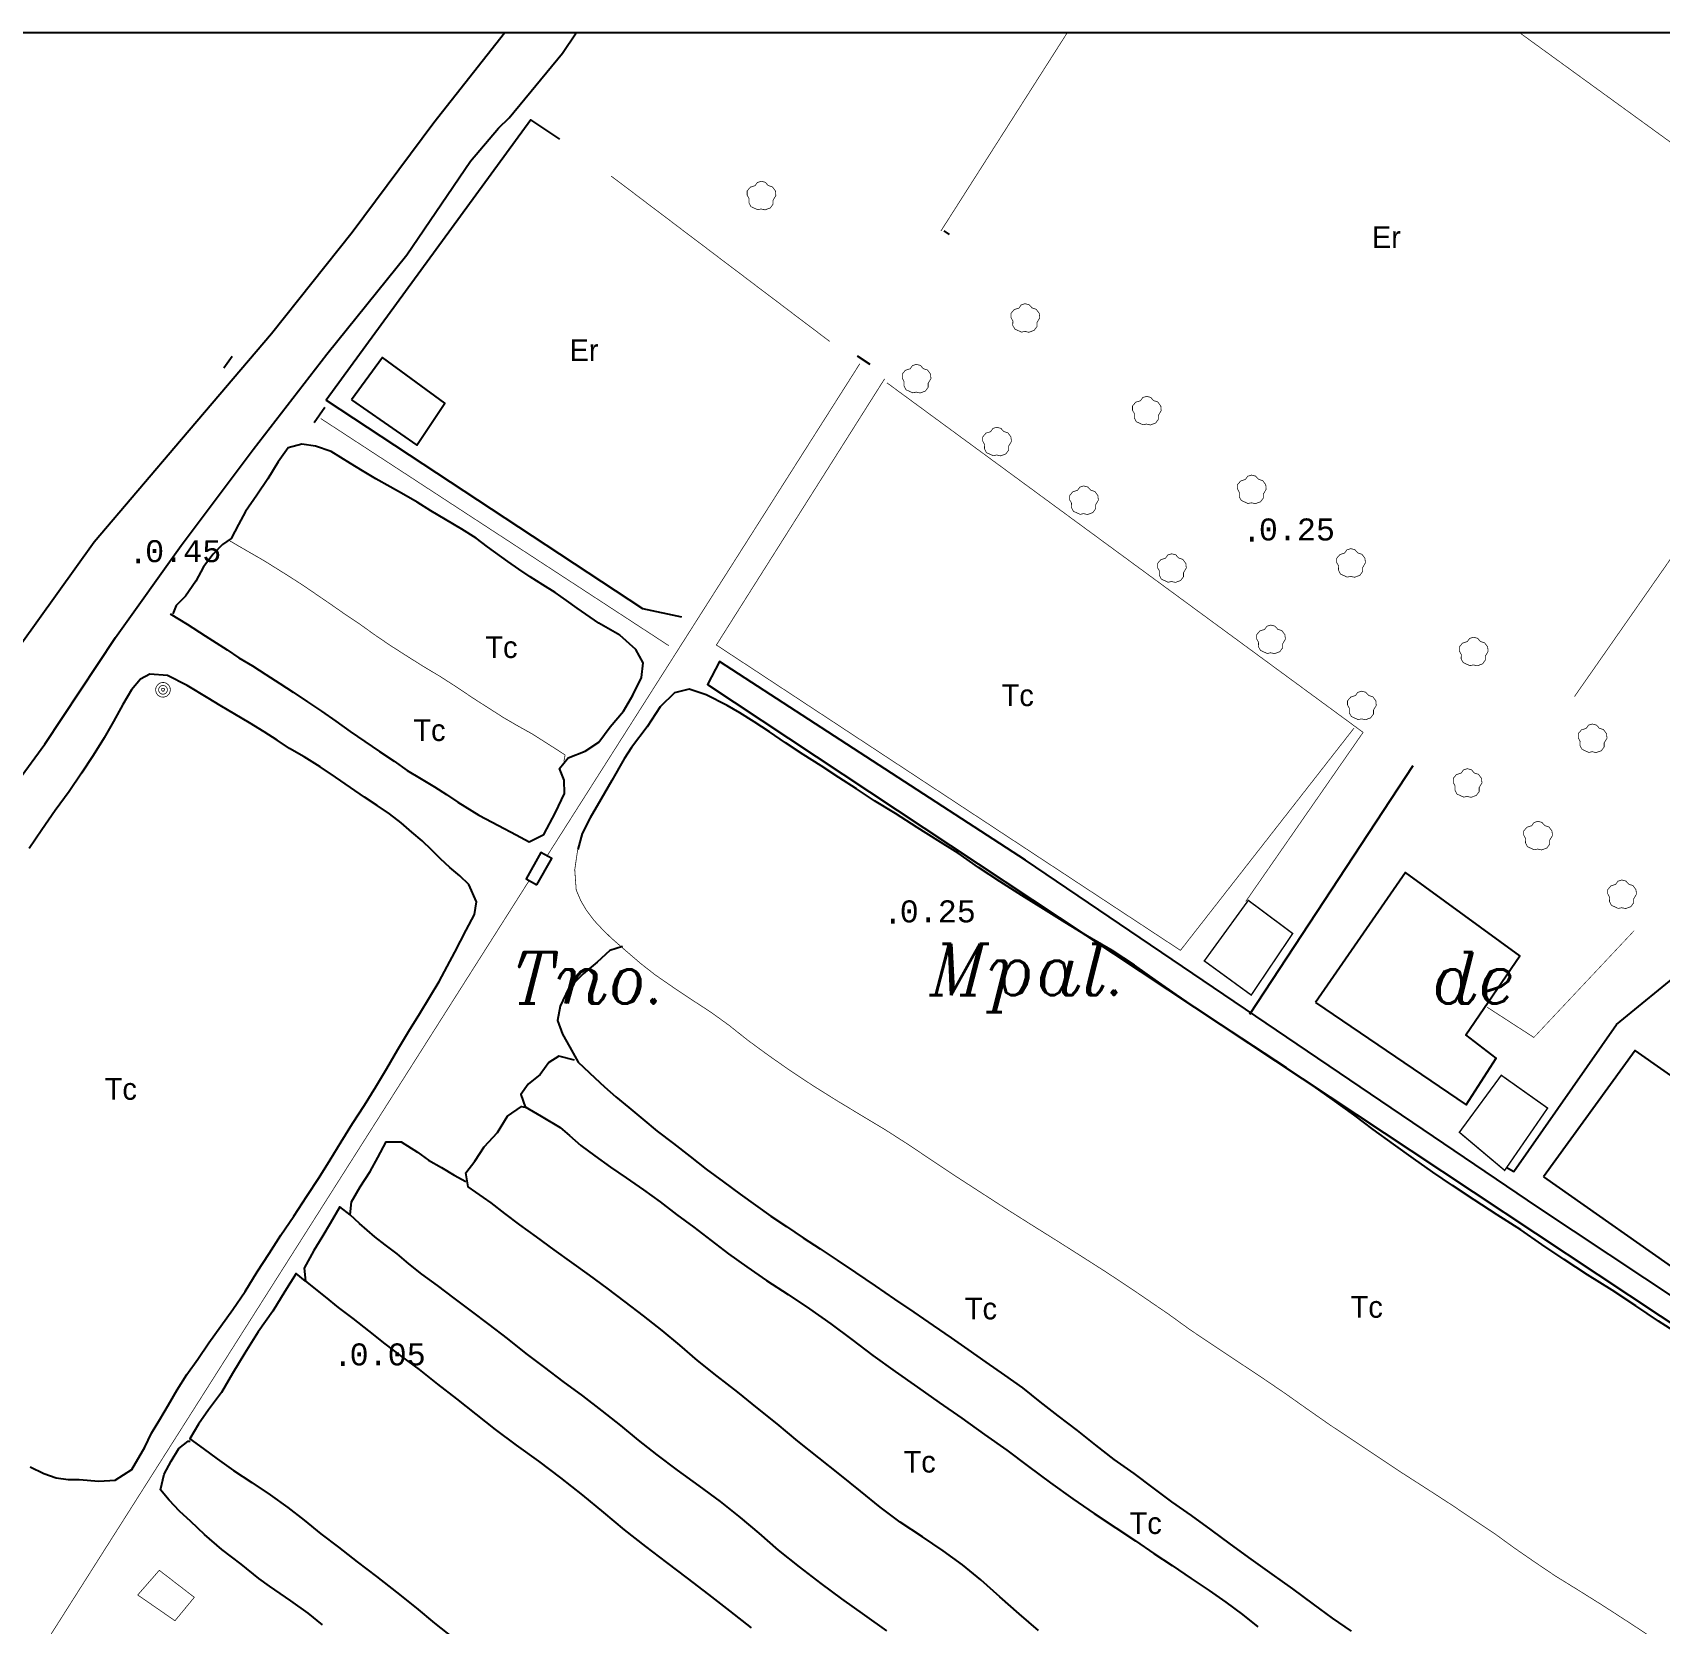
# Model space of a CAD drawing. Extents: x 743500 to 744300, y 4406200 to 4406700.
# Drawn here: x 743822.4 to 743933.4, y 4406591.4 to 4406700 of the extents above; entities that cross this region are included whole.
import ezdxf
from ezdxf.enums import TextEntityAlignment as Align

# ---------------------------------------------------------------- set-up
doc = ezdxf.new("R2010")
doc.units = 0
doc.header["$MEASUREMENT"] = 0
for name, color, linetype in [('2', 7, 'CONTINUOUS'), ('24', 7, 'CONTINUOUS'), ('33', 7, 'CONTINUOUS'), ('36', 7, 'CONTINUOUS'), ('41', 7, 'CONTINUOUS'), ('42', 7, 'CONTINUOUS'), ('50', 7, 'CONTINUOUS'), ('51', 7, 'CONTINUOUS'), ('54', 7, 'CONTINUOUS'), ('6', 7, 'CONTINUOUS'), ('7', 7, 'CONTINUOUS')]:
    doc.layers.add(name, color=color, linetype=linetype)
doc.styles.add('ITALICC', font='italicc', dxfattribs={"height": 0.2})
doc.styles.add('MONOTXT', font='monotxt', dxfattribs={"height": 0.2})
doc.styles.get("Standard").update_dxf_attribs({"font": 'txt', "height": 0.2})

msp = doc.modelspace()

# ---------------------------------------------------------------- linework, layer by layer
at = {"layer": '2', "color": 7, "linetype": 'Continuous'}
msp.add_3dface([(744299.9999999999, 4406200), (744299.9999999999, 4406700), (743500, 4406700), (743500, 4406200)], dxfattribs=at)
at = {"layer": '33', "color": 5, "linetype": 'Continuous', "const_width": 0.05, "elevation": 0.08}
msp.add_lwpolyline([(743842.05, 4406673.7), (743865.8, 4406658.2)], dxfattribs=at)
at = {"layer": '33', "color": 5, "linetype": 'Continuous', "extrusion": (0.5487368823076336, 0.8359951160116298, 0), "const_width": 0.05, "elevation": 4092131.20071}
msp.add_lwpolyline([(1796226.650533532, 0.08), (1796115.322131944, 0.03)], dxfattribs=at)
at = {"layer": '36', "color": 5, "linetype": 'Continuous', "const_width": 0.05, "elevation": 0.35}
for points in [[(743884.36, 4406686.49), (743892.9699999999, 4406700)], [(743857.49, 4406643.86), (743878.8299999998, 4406677.44)]]:
    msp.add_lwpolyline(points, dxfattribs=at)
at = {"layer": '36', "color": 5, "linetype": 'Continuous', "extrusion": (-0.0003208568000141395, 0.0002038695000089841, 0.9999999277440679), "const_width": 0.05, "elevation": 660.058657}
msp.add_lwpolyline([(743817.1218278664, 4406531.407008011), (743817.4418278498, 4406532.037008017), (743796.521825718, 4406548.037008357), (743856.2318226447, 4406642.137010305)], dxfattribs=at)
at = {"layer": '41', "color": 1, "linetype": 'Continuous', "extrusion": (0.6051953410840717, 0.7960770057790478, 0), "const_width": 0.05, "elevation": 3958256.639774}
msp.add_lwpolyline([(2074739.874650963, 0.68), (2074714.990123643, 0.89)], dxfattribs=at)
at = {"layer": '41', "color": 1, "linetype": 'Continuous', "extrusion": (-0.06708187510036037, -0.0905787933004866, 0.9936274474053379), "const_width": 0.05, "elevation": -449056.5199}
msp.add_lwpolyline([(-2024757.208270664, 3958646.884061744), (-2024777.172498224, 3958646.90892928), (-2024804.059260625, 3958646.529181948), (-2024819.674475069, 3958646.376609585)], dxfattribs=at)
at = {"layer": '41', "color": 1, "linetype": 'Continuous', "const_width": 0.05}
for points, elevation in [([(743876.78, 4406678.95), (743861.8599999999, 4406690.24)], 0.87), ([(743947.4299999998, 4406683.15), (743927.5799999998, 4406654.73)], 0.72)]:
    msp.add_lwpolyline(points, dxfattribs=dict(at, elevation=elevation))
at = {"layer": '41', "color": 1, "linetype": 'Continuous', "extrusion": (0.5935172931855053, 0.8048212364803449, 0), "const_width": 0.05, "elevation": 3988102.866491}
msp.add_lwpolyline([(2016744.656895545, 0.89), (2016663.210237541, 0.86)], dxfattribs=at)
at = {"layer": '41', "color": 3, "linetype": 'Continuous', "extrusion": (-0.01805875949940479, -0.02395919879921031, 0.999549817667055), "const_width": 0.05, "elevation": -119013.349728}
msp.add_lwpolyline([(-2058359.02579634, 3964990.435658535), (-2058357.262772675, 3964969.013936047), (-2058319.442436576, 3964971.437368354), (-2058319.112262288, 3964990.67865292)], dxfattribs=at)
at = {"layer": '41', "color": 1, "linetype": 'Continuous', "extrusion": (0.03160630999933681, 0.04641135609902616, 0.9984222689790504), "const_width": 0.05, "elevation": 228032.21678}
msp.add_lwpolyline([(1865530.005695607, -4054587.115566834), (1865529.880709356, -4054601.184688286), (1865570.145738471, -4054602.609409446)], dxfattribs=at)
at = {"layer": '41', "color": 3, "linetype": 'Continuous', "const_width": 0.05, "elevation": 0.14}
msp.add_lwpolyline([(743835.7299999999, 4406665.42), (743836.7599999999, 4406664.82), (743838.2, 4406663.99), (743839.8499999999, 4406662.96), (743840.81, 4406662.34), (743841.7499999999, 4406661.7), (743842.7, 4406661.05), (743843.6299999999, 4406660.4), (743844.68, 4406659.7), (743845.7199999999, 4406658.95), (743846.81, 4406658.21), (743847.9200000002, 4406657.5), (743849.05, 4406656.79), (743850.2199999999, 4406656.09), (743851.3499999999, 4406655.36), (743852.4499999998, 4406654.62), (743853.5, 4406653.95), (743854.53, 4406653.29), (743855.55, 4406652.7), (743856.4999999999, 4406652.17), (743857.9300000002, 4406651.26), (743858.7199999999, 4406650.75), (743858.64, 4406650.32)], dxfattribs=at)
at = {"layer": '41', "color": 1, "linetype": 'Continuous', "extrusion": (-0.5929461817018361, -0.8052420913024935, 0), "const_width": 0.05, "elevation": -3989522.55736}
msp.add_lwpolyline([(-2013854.460023219, 0.66), (-2013873.348752663, 0.93)], dxfattribs=at)
at = {"layer": '41', "color": 3, "linetype": 'Continuous', "extrusion": (-0.002406462300001249, -0.003133572600001627, 0.9999921948005192), "const_width": 0.05, "elevation": -15598.591479}
msp.add_lwpolyline([(743857.4261318471, 4406617.045605534), (743857.2261324261, 4406615.675613768), (743857.3261321365, 4406614.285619839), (743857.626131268, 4406613.585621012), (743858.0161301385, 4406612.915621362), (743858.5261286618, 4406612.235620854), (743859.0961270112, 4406611.625619552), (743859.6961252741, 4406611.035617923), (743860.6561224944, 4406610.195614808), (743861.7761192513, 4406609.235611075), (743862.7261165003, 4406608.495607545), (743863.9261130256, 4406607.665602572), (743865.2261092615, 4406606.795597039), (743866.5161055262, 4406605.955591436), (743867.7761018779, 4406605.045586402), (743869.0160982873, 4406604.055581911), (743870.3960942916, 4406603.045576463), (743871.876090006, 4406602.00557041), (743873.44608546, 4406600.965563676), (743875.0760807402, 4406599.945556393), (743876.7960757598, 4406598.905548529), (743878.4460709824, 4406597.915540947), (743880.0060664652, 4406596.915534092), (743881.5660619481, 4406595.865527485), (743883.2360571123, 4406594.75552034), (743884.9060522768, 4406593.67551305), (743886.6560712744, 4406592.545536737), (743888.4460660913, 4406591.415528786), (743890.2360609083, 4406590.295520786), (743891.9360559857, 4406589.21551327), (743893.2360522216, 4406588.385507542), (743893.9560501368, 4406587.91550442), (743895.1660466332, 4406587.115499224), (743896.3660431585, 4406586.295494201), (743897.7560391336, 4406585.345488383), (743899.2060349348, 4406584.295482604), (743900.7560304468, 4406583.25547602), (743902.3960256982, 4406582.165469006), (743904.0260209785, 4406581.085462016), (743905.6160163746, 4406580.005455329), (743907.1560119153, 4406578.915449068), (743908.6860074851, 4406577.845442783), (743910.3260027365, 4406576.755435769), (743912.0359977852, 4406575.615428471), (743913.7059929494, 4406574.505421326), (743915.4059880269, 4406573.415413858), (743917.0259833359, 4406572.365406798), (743918.5559789058, 4406571.335400317), (743919.9859747651, 4406570.385394198), (743921.305970943, 4406569.425388956), (743922.6659670052, 4406568.485383317), (743924.1159628067, 4406567.505377194), (743925.6559583474, 4406566.555370244), (743927.2859536277, 4406565.535362962), (743928.8959489659, 4406564.495355926), (743930.4958962034, 4406563.445286346), (743932.0559157509, 4406562.38531112), (743933.5059115527, 4406561.4253049), (743934.7859078463, 4406560.535299618), (743936.1959037633, 4406559.575293697), (743937.7358993043, 4406558.575286995), (743939.2258949898, 4406557.595280569), (743940.6458908782, 4406556.665274428), (743942.0058869403, 4406555.805268395), (743943.2259556019, 4406555.045356932), (743944.2559526194, 4406554.365352505), (743945.1059501581, 4406553.715349286), (743945.8959478707, 4406553.125346226), (743946.6159457859, 4406552.585343448), (743947.6859426877, 4406551.915338668), (743948.5559401683, 4406551.585333728), (743948.6859397921, 4406551.615332601)], dxfattribs=at)
at = {"layer": '41', "color": 1, "linetype": 'Continuous'}
msp.add_polyline3d([(743858.3599999999, 4406692.75, 0.99), (743856.39, 4406694.08, 0.98), (743842.41, 4406674.96, 0.7), (743864, 4406660.75, 0.35), (743866.66, 4406660.16, 0.34)], dxfattribs=at)
at = {"layer": '41', "color": 3, "linetype": 'Continuous'}
for points in [[(743831.7700000001, 4406660.37, 0.14), (743832.9399999998, 4406659.66, 0.14), (743834.16, 4406658.87, 0.12), (743835.66, 4406657.92, 0.12), (743836.4699999999, 4406657.38, 0.12), (743837.39, 4406656.83, 0.12), (743838.3100000002, 4406656.24, 0.12), (743839.25, 4406655.63, 0.12), (743840.18, 4406655.03, 0.12), (743841.1499999998, 4406654.38, 0.12), (743842.1099999999, 4406653.74, 0.12), (743843.07, 4406653.05, 0.12), (743844.06, 4406652.36, 0.12), (743845.06, 4406651.66, 0.12), (743846.06, 4406650.98, 0.12), (743847.05, 4406650.33, 0.12), (743847.95, 4406649.7, 0.13), (743848.9000000001, 4406649.12, 0.13), (743849.81, 4406648.58, 0.13), (743850.64, 4406648.05, 0.13), (743851.4099999998, 4406647.54, 0.13), (743852.83, 4406646.65, 0.13), (743854.18, 4406645.94, 0.13), (743855.38, 4406645.29, 0.13), (743856.2800000001, 4406644.82, 0.13), (743857.27, 4406645.33, 0.13), (743858.0599999998, 4406646.83, 0.13), (743858.6800000002, 4406648.11, 0.13), (743858.6499999998, 4406649.04, 0.13), (743858.3399999999, 4406649.83, 0.13), (743858.92, 4406650.55, 0.13), (743860.1, 4406651, 0.13), (743861.0300000001, 4406651.63, 0.13), (743861.8000000002, 4406652.66, 0.13), (743862.6999999998, 4406653.73, 0.13), (743863.35, 4406654.83, 0.14), (743863.9400000002, 4406656.04, 0.17), (743864.0499999998, 4406657.03, 0.19), (743863.5399999998, 4406657.95, 0.19), (743862.46, 4406658.92, 0.19), (743861.0199999998, 4406659.75, 0.19), (743859.54, 4406660.76, 0.2), (743858.8099999998, 4406661.28, 0.2), (743858.0399999998, 4406661.82, 0.2), (743857.1999999998, 4406662.36, 0.2), (743856.3299999998, 4406662.91, 0.2), (743855.57, 4406663.42, 0.2), (743854.82, 4406663.95, 0.2), (743853.43, 4406664.95, 0.2), (743852.65, 4406665.54, 0.2), (743851.6699999998, 4406666.16, 0.2), (743850.5699999998, 4406666.8, 0.2), (743849.5499999998, 4406667.41, 0.2), (743848.63, 4406667.99, 0.2), (743847.71, 4406668.51, 0.2), (743846.7800000001, 4406669.04, 0.2), (743845.8199999998, 4406669.58, 0.2), (743844.8899999999, 4406670.12, 0.2), (743844.0699999998, 4406670.63, 0.2), (743842.7699999998, 4406671.45, 0.2), (743841.6899999998, 4406671.82, 0.2), (743840.7600000001, 4406671.96, 0.2), (743839.82, 4406671.69, 0.2), (743839.1399999999, 4406670.75, 0.2), (743838.45, 4406669.59, 0.2), (743837.6899999998, 4406668.48, 0.2), (743836.92, 4406667.36, 0.17), (743836.4299999998, 4406666.46, 0.15), (743835.94, 4406665.51, 0.15), (743835.3399999999, 4406665.11, 0.14), (743834.7099999998, 4406664.45, 0.14), (743834.0599999998, 4406663.59, 0.14), (743833.5299999998, 4406662.61, 0.14), (743832.82, 4406661.57, 0.14), (743832.19, 4406660.95, 0.14), (743831.9500000002, 4406660.38, 0.14)], [(743822.2299999999, 4406602.2, 0.13), (743823.15, 4406601.74, 0.13), (743824.0099999999, 4406601.44, 0.13), (743824.81, 4406601.33, 0.13), (743825.5599999998, 4406601.32, 0.13), (743826.91, 4406601.21, 0.13), (743828.02, 4406601.29, 0.13), (743829.17, 4406602, 0.13), (743830.06, 4406603.53, 0.13), (743830.51, 4406604.48, 0.13), (743831.0799999998, 4406605.41, 0.13), (743831.66, 4406606.42, 0.13), (743832.26, 4406607.45, 0.13), (743832.92, 4406608.48, 0.13), (743833.66, 4406609.54, 0.13), (743834.4200000002, 4406610.65, 0.13), (743835.2299999999, 4406611.78, 0.13), (743836.05, 4406612.92, 0.13), (743836.9, 4406614.16, 0.13), (743837.7099999998, 4406615.49, 0.13), (743838.5299999998, 4406616.75, 0.13), (743839.3199999998, 4406618, 0.13), (743840.2199999999, 4406619.3, 0.13), (743841.1099999999, 4406620.65, 0.13), (743841.94, 4406621.92, 0.13), (743842.69, 4406623.13, 0.13), (743843.44, 4406624.36, 0.13), (743844.2199999999, 4406625.62, 0.13), (743845.03, 4406626.87, 0.13), (743845.81, 4406628.11, 0.13), (743846.56, 4406629.36, 0.13), (743847.31, 4406630.65, 0.13), (743848.07, 4406631.9, 0.13), (743848.81, 4406633.11, 0.13), (743849.4799999999, 4406634.21, 0.13), (743850.1299999999, 4406635.3, 0.13), (743850.6799999998, 4406636.33, 0.13), (743851.1899999998, 4406637.29, 0.13), (743851.9799999999, 4406638.79, 0.13), (743852.5500000002, 4406639.87, 0.13), (743852.6700000002, 4406640.74, 0.13), (743852.15, 4406641.91, 0.13), (743851.55, 4406642.5, 0.13), (743850.85, 4406643.08, 0.13), (743850.2099999998, 4406643.66, 0.13), (743849.5999999999, 4406644.28, 0.13), (743848.9599999998, 4406644.88, 0.13), (743848.2699999998, 4406645.48, 0.13), (743847.5399999998, 4406646.11, 0.13), (743846.73, 4406646.73, 0.13), (743845.8999999998, 4406647.3, 0.13), (743845.03, 4406647.87, 0.12), (743844.08, 4406648.54, 0.15), (743843.0600000002, 4406649.24, 0.15), (743842, 4406649.95, 0.15), (743840.9099999998, 4406650.61, 0.15), (743839.93, 4406651.2, 0.15), (743839.0700000002, 4406651.76, 0.15), (743838.18, 4406652.33, 0.15), (743837.19, 4406652.94, 0.15), (743836.1900000002, 4406653.54, 0.15), (743835.2000000002, 4406654.13, 0.15), (743834.3599999999, 4406654.63, 0.15), (743832.9399999998, 4406655.49, 0.21), (743831.6, 4406656.16, 0.21), (743830.3899999999, 4406656.25, 0.21), (743829.76, 4406655.91, 0.21), (743829.1400000001, 4406655.2, 0.21), (743828.5399999998, 4406654.19, 0.21), (743827.9199999998, 4406653.04, 0.21), (743827.2699999998, 4406651.91, 0.21), (743826.52, 4406650.71, 0.21), (743825.7199999999, 4406649.5, 0.21), (743824.88, 4406648.25, 0.21), (743823.94, 4406646.96, 0.21), (743823.02, 4406645.65, 0.21), (743822.1499999998, 4406644.36, 0.21)], [(743934.8799999999, 4406611.12, 0.02), (743933.31, 4406612.13, 0.02), (743931.76, 4406613.17, 0.02), (743930.15, 4406614.24, 0.02), (743928.48, 4406615.29, 0.02), (743926.89, 4406616.34, 0.02), (743925.3599999999, 4406617.36, 0.02), (743923.93, 4406618.36, 0.02), (743922.31, 4406619.38, 0.02), (743920.73, 4406620.41, 0.02), (743919.25, 4406621.38, 0.02), (743917.93, 4406622.29, 0.02), (743916.6099999999, 4406623.23, 0.02), (743915.23, 4406624.21, 0.02), (743913.8399999999, 4406625.21, 0.02), (743912.53, 4406626.2, 0.02), (743911.0700000002, 4406627.24, 0.02), (743909.5199999998, 4406628.33, 0.02), (743907.9300000002, 4406629.4, 0.02), (743906.42, 4406630.41, 0.02), (743904.8999999998, 4406631.41, 0.02), (743903.44, 4406632.37, 0.02), (743901.93, 4406633.37, 0.02), (743900.4, 4406634.41, 0.02), (743898.9799999999, 4406635.42, 0.02), (743897.5599999998, 4406636.41, 0.01), (743896.0500000002, 4406637.41, 0.01), (743894.35, 4406638.38, 0.01), (743892.83, 4406639.33, 0.01), (743891.39, 4406640.24, 0.01), (743889.89, 4406641.16, 0.01), (743888.38, 4406642.12, 0.01), (743886.92, 4406643.08, 0.03), (743885.53, 4406644.04, 0.03), (743884.16, 4406644.91, 0.04), (743882.73, 4406645.79, 0.09), (743881.2699999998, 4406646.75, 0.09), (743879.82, 4406647.63, 0.08), (743878.5999999999, 4406648.44, 0.08), (743877.39, 4406649.21, 0.08), (743876.19, 4406650, 0.08), (743874.9599999998, 4406650.79, 0.08), (743873.7500000001, 4406651.58, 0.08), (743872.66, 4406652.33, 0.08), (743871.6099999999, 4406653, 0.08), (743870.65, 4406653.62, 0.08), (743869.77, 4406654.12, 0.08), (743868.3499999999, 4406654.86, 0.08), (743867.19, 4406655.23, 0.08), (743866.18, 4406654.99, 0.08), (743865.2000000002, 4406654.03, 0.08), (743864.3099999998, 4406652.66, 0.08), (743863.26, 4406651.25, 0.04), (743862.76, 4406650.49, 0.01), (743861.92, 4406649, 0.01), (743861.15, 4406647.7, 0.01), (743860.43, 4406646.46, 0.01), (743859.88, 4406645.4, 0.01), (743859.58, 4406644.29, 0.01)], [(743862.6299999999, 4406637.69, 0.14), (743861.78, 4406637.42, 0.14), (743860.92, 4406636.62, 0.14), (743859.9599999998, 4406635.82, 0.14), (743858.9599999998, 4406634.82, 0.14), (743858.3799999999, 4406633.62, 0.14), (743858.2099999998, 4406632.63, 0.14), (743858.5399999998, 4406631.7, 0.14), (743859.04, 4406630.82, 0.14), (743859.61, 4406629.79, 0.14), (743860.7499999999, 4406628.73, 0.14), (743861.4199999998, 4406628.12, 0.14), (743862.1899999998, 4406627.44, 0.14), (743863.08, 4406626.7, 0.14), (743864.02, 4406625.91, 0.14), (743864.9999999999, 4406625.09, 0.14), (743866.11, 4406624.24, 0.14), (743867.2499999999, 4406623.37, 0.15), (743868.34, 4406622.5, 0.13), (743869.52, 4406621.62, 0.13), (743870.6699999998, 4406620.79, 0.13), (743871.72, 4406620.03, 0.13), (743872.76, 4406619.3, 0.13), (743873.82, 4406618.58, 0.13), (743874.9599999998, 4406617.8, 0.13), (743876.13, 4406617.05, 0.13), (743877.29, 4406616.29, 0.13), (743878.53, 4406615.45, 0.13), (743879.88, 4406614.54, 0.13), (743881.2, 4406613.63, 0.13), (743882.5199999998, 4406612.74, 0.13), (743883.8199999998, 4406611.84, 0.14), (743885.05, 4406611, 0.14), (743886.19, 4406610.2, 0.14), (743887.43, 4406609.33, 0.14), (743888.7, 4406608.45, 0.14), (743889.93, 4406607.57, 0.14), (743891.1099999999, 4406606.63, 0.14), (743892.3299999998, 4406605.67, 0.14), (743893.6499999998, 4406604.66, 0.14), (743894.9, 4406603.67, 0.14), (743896.15, 4406602.7, 0.14), (743897.5199999998, 4406601.73, 0.14), (743898.81, 4406600.76, 0.14), (743900.0899999999, 4406599.8, 0.14), (743901.43, 4406598.87, 0.14), (743902.77, 4406597.9, 0.14), (743904.0899999999, 4406596.91, 0.14), (743905.4999999999, 4406595.9, 0.14), (743906.93, 4406594.88, 0.14), (743908.3499999999, 4406593.87, 0.14), (743909.7599999999, 4406592.83, 0.14), (743911.06, 4406591.87, 0.14), (743912.34, 4406590.98, 0.14)], [(743859.3599999999, 4406629.92, 0.02), (743858.29, 4406630.2, 0.04), (743857.5999999999, 4406629.78, 0.07), (743857.0199999998, 4406628.95, 0.07), (743856.21, 4406628.29, 0.07), (743855.6900000002, 4406627.58, 0.07), (743855.9999999999, 4406626.75, 0.08), (743857.0799999998, 4406626.12, 0.08), (743858.3799999999, 4406625.34, 0.08), (743859.03, 4406624.79, 0.08), (743859.8, 4406624.12, 0.08), (743860.76, 4406623.4, 0.08), (743861.81, 4406622.63, 0.08), (743862.89, 4406621.91, 0.08), (743864.06, 4406621.08, 0.08), (743865.2000000002, 4406620.26, 0.09), (743866.31, 4406619.41, 0.09), (743867.5, 4406618.53, 0.09), (743868.68, 4406617.62, 0.09), (743869.8599999999, 4406616.73, 0.09), (743871.13, 4406615.83, 0.09), (743872.4599999998, 4406614.9, 0.09), (743873.94, 4406613.94, 0.09), (743875.4, 4406612.96, 0.09), (743876.8499999999, 4406611.95, 0.09), (743878.28, 4406610.87, 0.09), (743879.72, 4406609.79, 0.09), (743881.25, 4406608.7, 0.09), (743882.7599999999, 4406607.62, 0.09), (743884.2499999999, 4406606.57, 0.09), (743885.7900000002, 4406605.5, 0.09), (743887.34, 4406604.4, 0.09), (743888.8599999999, 4406603.33, 0.09), (743890.3399999999, 4406602.21, 0.09), (743891.8399999999, 4406601.11, 0.09), (743893.35, 4406600, 0.09), (743894.82, 4406599.01, 0.09), (743896.29, 4406598.04, 0.09), (743897.6299999999, 4406597.15, 0.09), (743898.8899999999, 4406596.29, 0.09), (743900.14, 4406595.45, 0.09), (743901.43, 4406594.58, 0.1), (743902.6499999998, 4406593.75, 0.1), (743903.8, 4406592.95, 0.1), (743904.93, 4406592.12, 0.1), (743905.98, 4406591.28, 0.11)], [(743891.01, 4406591.03, 0.11), (743889.69, 4406592.17, 0.11), (743888.38, 4406593.33, 0.11), (743887.0899999999, 4406594.48, 0.11), (743885.8299999998, 4406595.5, 0.11), (743884.52, 4406596.46, 0.11), (743883.1099999999, 4406597.41, 0.11), (743881.5899999999, 4406598.42, 0.11), (743880.2099999998, 4406599.45, 0.11), (743878.88, 4406600.53, 0.11), (743877.4599999998, 4406601.66, 0.11), (743876.03, 4406602.8, 0.1), (743874.59, 4406603.95, 0.1), (743873.18, 4406605.12, 0.1), (743871.8499999999, 4406606.19, 0.1), (743870.4999999999, 4406607.28, 0.1), (743869.09, 4406608.38, 0.1), (743867.75, 4406609.45, 0.1), (743866.5500000002, 4406610.48, 0.1), (743865.35, 4406611.48, 0.1), (743864.08, 4406612.48, 0.1), (743862.81, 4406613.45, 0.1), (743861.5799999998, 4406614.38, 0.1), (743860.39, 4406615.26, 0.1), (743859.1700000002, 4406616.13, 0.1), (743857.98, 4406617, 0.1), (743856.7699999998, 4406617.88, 0.1), (743855.64, 4406618.7, 0.1), (743854.6099999999, 4406619.46, 0.1), (743853.68, 4406620.19, 0.1), (743852.0999999999, 4406621.28, 0.1), (743851.9399999998, 4406622.25, 0.16), (743852.5600000002, 4406623.05, 0.16), (743853.2099999998, 4406624.01, 0.16), (743854.0999999999, 4406624.99, 0.16), (743854.8, 4406626.12, 0.16), (743855.7499999999, 4406626.76, 0.16), (743856.0999999999, 4406626.69, 0.16)], [(743880.6799999998, 4406591, 0.06), (743879.1599999998, 4406592.08, 0.06), (743877.6099999999, 4406593.19, 0.06), (743876.1999999998, 4406594.24, 0.06), (743874.7199999999, 4406595.36, 0.06), (743873.29, 4406596.51, 0.06), (743871.9599999998, 4406597.66, 0.06), (743870.68, 4406598.74, 0.09), (743869.3299999998, 4406599.83, 0.09), (743867.8599999999, 4406600.9, 0.09), (743866.4, 4406601.96, 0.12), (743864.9999999999, 4406603.01, 0.13), (743863.7199999999, 4406604.01, 0.13), (743862.5199999998, 4406605, 0.13), (743861.2599999999, 4406606.01, 0.13), (743859.92, 4406607.04, 0.13), (743858.5899999999, 4406608, 0.15), (743857.3299999998, 4406608.96, 0.15), (743856.07, 4406609.92, 0.14), (743854.8, 4406610.95, 0.14), (743853.54, 4406611.91, 0.14), (743852.3299999998, 4406612.82, 0.14), (743851.15, 4406613.7, 0.14), (743850.01, 4406614.55, 0.14), (743848.95, 4406615.33, 0.16), (743848.07, 4406616.04, 0.16), (743847.2699999998, 4406616.71, 0.16), (743846.4399999998, 4406617.34, 0.16), (743845.7499999999, 4406617.88, 0.16), (743844.69, 4406618.79, 0.16), (743844.06, 4406619.37, 0.16), (743844.16, 4406620.26, 0.16), (743844.7299999999, 4406621.28, 0.14), (743845.4199999998, 4406622.33, 0.14), (743845.95, 4406623.29, 0.14), (743846.5199999998, 4406624.37, 0.14), (743847.53, 4406624.36, 0.14), (743848.6500000001, 4406623.65, 0.14), (743849.3999999998, 4406623.12, 0.14), (743850.3, 4406622.61, 0.14), (743851.15, 4406622.08, 0.14), (743851.9599999998, 4406621.66, 0.14)], [(743844.06, 4406619.37, 0.16), (743843.3499999999, 4406619.92, 0.11), (743842.69, 4406618.79, 0.11), (743842.1299999999, 4406617.83, 0.11), (743841.57, 4406616.95, 0.11), (743840.9099999998, 4406615.75, 0.11), (743841.0099999999, 4406614.86, 0.11), (743842.3499999999, 4406613.78, 0.11), (743843.2299999999, 4406613.07, 0.11), (743844.2499999999, 4406612.3, 0.11), (743845.3099999998, 4406611.46, 0.11), (743846.42, 4406610.59, 0.11), (743847.5700000002, 4406609.71, 0.11), (743848.77, 4406608.82, 0.11), (743850.02, 4406607.84, 0.11), (743851.32, 4406606.83, 0.11), (743852.64, 4406605.78, 0.11), (743853.9599999998, 4406604.74, 0.12), (743855.39, 4406603.66, 0.12), (743856.9, 4406602.58, 0.12), (743858.4000000001, 4406601.44, 0.12), (743859.9, 4406600.25, 0.12), (743861.3299999998, 4406599.07, 0.12), (743862.76, 4406597.9, 0.12), (743864.2, 4406596.75, 0.1), (743865.63, 4406595.66, 0.1), (743867.04, 4406594.59, 0.09), (743868.5, 4406593.48, 0.09), (743869.9400000002, 4406592.37, 0.09), (743871.42, 4406591.2, 0.09)], [(743841.0099999999, 4406614.86, 0.11), (743840.3799999999, 4406615.38, 0.16), (743839.5899999999, 4406614.16, 0.16), (743838.78, 4406612.8, 0.16), (743837.78, 4406611.41, 0.16), (743836.88, 4406609.95, 0.16), (743836.04, 4406608.55, 0.16), (743835.28, 4406607.25, 0.13), (743834.4000000001, 4406606.07, 0.11), (743833.7099999998, 4406605.11, 0.1), (743833.1099999999, 4406604.09, 0.1), (743834.0399999998, 4406603.45, 0.08), (743834.9799999999, 4406602.74, 0.08), (743836.11, 4406601.95, 0.08), (743837.3499999999, 4406601.13, 0.08), (743838.6099999999, 4406600.28, 0.08), (743839.8099999998, 4406599.41, 0.08), (743840.9299999998, 4406598.55, 0.08), (743842.06, 4406597.63, 0.08), (743843.2699999998, 4406596.7, 0.08), (743844.5399999998, 4406595.71, 0.08), (743845.8599999999, 4406594.7, 0.08), (743847.22, 4406593.65, 0.09), (743848.5599999998, 4406592.57, 0.09), (743849.81, 4406591.53, 0.09), (743851.11, 4406590.51, 0.09)], [(743842.18, 4406591.41, 0.31), (743841.2, 4406592.2, 0.31), (743840, 4406593.04, 0.31), (743838.5600000002, 4406594.05, 0.31), (743837.8299999998, 4406594.58, 0.31), (743836.6299999999, 4406595.54, 0.38), (743835.2999999998, 4406596.55, 0.38), (743834.1299999999, 4406597.58, 0.38), (743833.1799999998, 4406598.46, 0.38), (743832.4099999998, 4406599.17, 0.37), (743831.7, 4406599.91, 0.32), (743831.11, 4406600.62, 0.32), (743831.36, 4406601.7, 0.31), (743831.85, 4406602.58, 0.31), (743832.38, 4406603.45, 0.31), (743833.01, 4406603.94, 0.31), (743833.15, 4406603.95, 0.31)]]:
    msp.add_polyline3d(points, dxfattribs=at)
at = {"layer": '42', "color": 3, "linetype": 'Continuous', "const_width": 0.05}
for points, elevation in [([(743871.8599999999, 4406687.94), (743871.4, 4406688.15), (743871.2599999999, 4406688.41), (743871.2699999998, 4406688.7), (743871.1399999999, 4406688.94), (743871.1399999999, 4406689.22), (743871.3599999999, 4406689.48), (743871.68, 4406689.58), (743871.8399999999, 4406689.8), (743872.0999999999, 4406689.88), (743872.3799999999, 4406689.810000001), (743872.58, 4406689.59), (743872.8599999999, 4406689.5), (743873.07, 4406689.22), (743873.0999999999, 4406688.91), (743872.9100000001, 4406688.59), (743872.9100000001, 4406688.32), (743872.7199999999, 4406688.060000001), (743872.3599999999, 4406687.93), (743872.0899999999, 4406687.99), (743871.8599999999, 4406687.94)], 1.94), ([(743889.86, 4406679.59), (743889.4, 4406679.8), (743889.2599999999, 4406680.060000001), (743889.27, 4406680.35), (743889.14, 4406680.59), (743889.14, 4406680.87), (743889.36, 4406681.13), (743889.6799999998, 4406681.23), (743889.8399999999, 4406681.45), (743890.0999999999, 4406681.53), (743890.38, 4406681.46), (743890.5799999998, 4406681.24), (743890.8599999999, 4406681.15), (743891.07, 4406680.87), (743891.0999999999, 4406680.56), (743890.91, 4406680.24), (743890.91, 4406679.97), (743890.72, 4406679.71), (743890.3599999999, 4406679.58), (743890.0899999999, 4406679.64), (743889.86, 4406679.59)], 1.94), ([(743882.44, 4406675.45), (743881.98, 4406675.66), (743881.84, 4406675.92), (743881.8499999999, 4406676.21), (743881.72, 4406676.45), (743881.72, 4406676.73), (743881.94, 4406676.99), (743882.26, 4406677.09), (743882.42, 4406677.310000001), (743882.68, 4406677.39), (743882.9599999998, 4406677.32), (743883.16, 4406677.1), (743883.44, 4406677.01), (743883.65, 4406676.73), (743883.6800000002, 4406676.42), (743883.4899999999, 4406676.1), (743883.4899999999, 4406675.83), (743883.3, 4406675.57), (743882.9400000002, 4406675.44), (743882.67, 4406675.5), (743882.44, 4406675.45)], 1.94), ([(743898.1499999998, 4406673.27), (743897.69, 4406673.48), (743897.55, 4406673.74), (743897.5599999998, 4406674.03), (743897.43, 4406674.27), (743897.43, 4406674.55), (743897.6499999998, 4406674.81), (743897.9699999999, 4406674.91), (743898.13, 4406675.13), (743898.39, 4406675.21), (743898.6699999998, 4406675.14), (743898.8699999999, 4406674.92), (743899.15, 4406674.83), (743899.36, 4406674.55), (743899.39, 4406674.24), (743899.2, 4406673.92), (743899.2, 4406673.65), (743899.0099999999, 4406673.39), (743898.6499999998, 4406673.26), (743898.3799999999, 4406673.32), (743898.1499999998, 4406673.27)], 1.94), ([(743887.93, 4406671.16), (743887.4699999999, 4406671.37), (743887.3299999998, 4406671.63), (743887.34, 4406671.92), (743887.2099999998, 4406672.16), (743887.2099999998, 4406672.44), (743887.43, 4406672.7), (743887.75, 4406672.8), (743887.91, 4406673.02), (743888.17, 4406673.1), (743888.45, 4406673.03), (743888.6499999998, 4406672.810000001), (743888.9300000002, 4406672.72), (743889.14, 4406672.44), (743889.1699999998, 4406672.13), (743888.9799999999, 4406671.810000001), (743888.9799999999, 4406671.54), (743888.79, 4406671.28), (743888.4300000002, 4406671.15), (743888.16, 4406671.21), (743887.93, 4406671.16)], 1.94), ([(743905.3100000002, 4406667.9), (743904.8499999999, 4406668.11), (743904.71, 4406668.37), (743904.7199999999, 4406668.66), (743904.5899999999, 4406668.9), (743904.5899999999, 4406669.18), (743904.81, 4406669.44), (743905.13, 4406669.54), (743905.2899999998, 4406669.76), (743905.5500000002, 4406669.84), (743905.8299999998, 4406669.77), (743906.0299999998, 4406669.55), (743906.3099999998, 4406669.46), (743906.52, 4406669.18), (743906.5499999998, 4406668.87), (743906.3599999999, 4406668.55), (743906.3599999999, 4406668.28), (743906.17, 4406668.02), (743905.8100000002, 4406667.89), (743905.5399999998, 4406667.95), (743905.3100000002, 4406667.9)], 1.95), ([(743893.86, 4406667.16), (743893.3999999998, 4406667.37), (743893.2600000001, 4406667.63), (743893.27, 4406667.92), (743893.1399999999, 4406668.16), (743893.1399999999, 4406668.44), (743893.3599999999, 4406668.7), (743893.6800000002, 4406668.8), (743893.84, 4406669.02), (743894.1, 4406669.1), (743894.3799999999, 4406669.03), (743894.5799999998, 4406668.810000001), (743894.86, 4406668.72), (743895.0700000002, 4406668.44), (743895.0999999999, 4406668.13), (743894.91, 4406667.810000001), (743894.91, 4406667.54), (743894.72, 4406667.28), (743894.36, 4406667.15), (743894.09, 4406667.21), (743893.86, 4406667.16)], 1.94), ([(743899.86, 4406662.53), (743899.3999999998, 4406662.74), (743899.2599999999, 4406663), (743899.2700000001, 4406663.29), (743899.14, 4406663.53), (743899.14, 4406663.810000001), (743899.36, 4406664.07), (743899.6799999998, 4406664.17), (743899.8399999999, 4406664.39), (743900.0999999999, 4406664.47), (743900.38, 4406664.4), (743900.5799999998, 4406664.18), (743900.8599999999, 4406664.09), (743901.0700000002, 4406663.810000001), (743901.0999999999, 4406663.5), (743900.91, 4406663.18), (743900.91, 4406662.91), (743900.72, 4406662.65), (743900.3599999999, 4406662.52), (743900.0899999999, 4406662.58), (743899.86, 4406662.53)], 1.95), ([(743912.0799999998, 4406662.88), (743911.6199999999, 4406663.09), (743911.48, 4406663.35), (743911.49, 4406663.64), (743911.36, 4406663.88), (743911.36, 4406664.16), (743911.58, 4406664.42), (743911.8999999998, 4406664.52), (743912.0599999998, 4406664.74), (743912.3199999998, 4406664.82), (743912.6, 4406664.75), (743912.8, 4406664.53), (743913.0799999998, 4406664.44), (743913.29, 4406664.16), (743913.3200000002, 4406663.85), (743913.13, 4406663.53), (743913.13, 4406663.26), (743912.94, 4406663), (743912.58, 4406662.87), (743912.31, 4406662.93), (743912.0799999998, 4406662.88)], 1.95), ([(743906.6199999999, 4406657.67), (743906.16, 4406657.88), (743906.02, 4406658.14), (743906.0299999998, 4406658.43), (743905.9000000001, 4406658.67), (743905.9000000001, 4406658.95), (743906.1199999999, 4406659.21), (743906.44, 4406659.310000001), (743906.5999999999, 4406659.53), (743906.8599999999, 4406659.61), (743907.1399999999, 4406659.54), (743907.34, 4406659.32), (743907.6199999999, 4406659.23), (743907.83, 4406658.95), (743907.8599999999, 4406658.64), (743907.6700000002, 4406658.32), (743907.6700000002, 4406658.05), (743907.4799999999, 4406657.79), (743907.12, 4406657.66), (743906.85, 4406657.72), (743906.6199999999, 4406657.67)], 1.95), ([(743920.45, 4406656.84), (743919.9899999999, 4406657.05), (743919.8499999999, 4406657.310000001), (743919.8599999999, 4406657.6), (743919.73, 4406657.84), (743919.73, 4406658.12), (743919.9499999998, 4406658.38), (743920.27, 4406658.48), (743920.43, 4406658.7), (743920.69, 4406658.78), (743920.9699999999, 4406658.71), (743921.1700000002, 4406658.49), (743921.45, 4406658.4), (743921.66, 4406658.12), (743921.69, 4406657.81), (743921.5, 4406657.49), (743921.5, 4406657.22), (743921.3099999998, 4406656.96), (743920.95, 4406656.83), (743920.68, 4406656.89), (743920.45, 4406656.84)], 1.95), ([(743912.82, 4406653.16), (743912.3599999999, 4406653.37), (743912.2199999999, 4406653.63), (743912.2299999999, 4406653.92), (743912.0999999999, 4406654.16), (743912.0999999999, 4406654.44), (743912.3199999998, 4406654.7), (743912.64, 4406654.8), (743912.8, 4406655.02), (743913.06, 4406655.1), (743913.3399999999, 4406655.03), (743913.54, 4406654.81), (743913.82, 4406654.72), (743914.0300000001, 4406654.44), (743914.06, 4406654.13), (743913.87, 4406653.810000001), (743913.87, 4406653.54), (743913.68, 4406653.28), (743913.3200000002, 4406653.15), (743913.05, 4406653.21), (743912.82, 4406653.16)], 1.95), ([(743928.56, 4406650.92), (743928.0999999999, 4406651.13), (743927.9599999998, 4406651.39), (743927.9699999999, 4406651.68), (743927.84, 4406651.92), (743927.84, 4406652.2), (743928.06, 4406652.46), (743928.38, 4406652.560000001), (743928.54, 4406652.78), (743928.8, 4406652.86), (743929.0799999998, 4406652.79), (743929.2799999998, 4406652.57), (743929.5600000002, 4406652.48), (743929.77, 4406652.2), (743929.8, 4406651.89), (743929.6099999999, 4406651.57), (743929.6099999999, 4406651.3), (743929.42, 4406651.04), (743929.0600000002, 4406650.91), (743928.7900000002, 4406650.97), (743928.56, 4406650.92)], 1.95), ([(743920.0299999998, 4406647.87), (743919.57, 4406648.08), (743919.43, 4406648.34), (743919.4399999998, 4406648.63), (743919.3100000002, 4406648.87), (743919.3100000002, 4406649.15), (743919.5299999998, 4406649.41), (743919.8499999999, 4406649.51), (743920.0099999999, 4406649.73), (743920.27, 4406649.810000001), (743920.55, 4406649.74), (743920.75, 4406649.52), (743921.0299999998, 4406649.43), (743921.24, 4406649.15), (743921.2699999998, 4406648.84), (743921.08, 4406648.52), (743921.08, 4406648.25), (743920.8899999999, 4406647.99), (743920.53, 4406647.86), (743920.2599999999, 4406647.92), (743920.0299999998, 4406647.87)], 1.95), ([(743924.8399999999, 4406644.28), (743924.38, 4406644.49), (743924.24, 4406644.75), (743924.2499999999, 4406645.04), (743924.12, 4406645.28), (743924.12, 4406645.56), (743924.3399999999, 4406645.82), (743924.66, 4406645.92), (743924.8200000002, 4406646.14), (743925.0799999998, 4406646.22), (743925.3599999999, 4406646.15), (743925.56, 4406645.93), (743925.8399999999, 4406645.84), (743926.05, 4406645.56), (743926.08, 4406645.25), (743925.8899999999, 4406644.93), (743925.8899999999, 4406644.66), (743925.7, 4406644.4), (743925.3399999999, 4406644.27), (743925.07, 4406644.33), (743924.8399999999, 4406644.28)], 1.95), ([(743930.57, 4406640.28), (743930.1099999999, 4406640.49), (743929.97, 4406640.75), (743929.9799999999, 4406641.04), (743929.85, 4406641.28), (743929.85, 4406641.56), (743930.0700000002, 4406641.82), (743930.39, 4406641.92), (743930.5499999998, 4406642.14), (743930.8099999998, 4406642.22), (743931.09, 4406642.15), (743931.29, 4406641.93), (743931.5699999998, 4406641.84), (743931.78, 4406641.56), (743931.81, 4406641.25), (743931.62, 4406640.93), (743931.62, 4406640.66), (743931.43, 4406640.4), (743931.07, 4406640.27), (743930.8, 4406640.33), (743930.57, 4406640.28)], 1.95)]:
    msp.add_lwpolyline(points, dxfattribs=dict(at, elevation=elevation))
at = {"layer": '42', "color": 3, "linetype": 'Continuous'}
msp.add_polyline3d([(743959.2099999998, 4406597.25, 0.96), (743925.0899999999, 4406619.91, 0.94), (743890.1399999999, 4406643.57, 0.69), (743869.25, 4406657.12, 0.68), (743868.44, 4406655.55, 0.68), (743916.41, 4406623.76, 0.69), (743946.19, 4406604.03, 0.7), (743958.73, 4406595.91, 0.7), (743959.2099999998, 4406597.25, 0.96)], dxfattribs=at)
at = {"layer": '51', "color": 1, "linetype": 'Continuous', "extrusion": (-0.001642601700058848, -5.08545000018219e-05, 0.9999986496358257), "const_width": 0.1, "elevation": -1443.895844}
msp.add_lwpolyline([(743904.5299336759, 4406634.302269417), (743907.3599462842, 4406638.502269683), (743904.3299339458, 4406640.762269425), (743901.329937993, 4406636.632269681), (743904.5299336759, 4406634.302269417)], dxfattribs=at)
at = {"layer": '51', "color": 1, "linetype": 'Continuous', "extrusion": (-0.01237901920002329, 0.00880522370001657, 0.9998846073018817), "const_width": 0.1, "elevation": 29594.421557}
msp.add_lwpolyline([(743865.610001031, 4406539.141631412), (743862.7502201897, 4406535.251470463), (743865.8407261764, 4406532.651379808), (743868.7705016534, 4406536.901534432), (743865.610001031, 4406539.141631412)], dxfattribs=at)
at = {"layer": '51', "color": 1, "linetype": 'Continuous', "extrusion": (0.03302485969889769, 0.04799876989839789, 0.9983012955666786), "const_width": 0.05, "elevation": 236078.519509}
msp.add_lwpolyline([(1884988.726910761, -4045050.394118556), (1884985.63674963, -4045050.385094052), (1884985.456211653, -4045052.453761085), (1884988.46814367, -4045052.616373457), (1884988.726910761, -4045050.394118556)], dxfattribs=at)
at = {"layer": '51', "color": 1, "linetype": 'Continuous'}
for points in [[(743844.1499999998, 4406674.98, 3.31), (743848.5999999999, 4406671.87, 3.16), (743850.52, 4406674.75, 3.1), (743846.2700000001, 4406677.87, 3.28), (743844.1499999998, 4406674.98, 3.31)], [(743909.92, 4406633.87, 3.03), (743920.2, 4406626.88, 2.97), (743922.25, 4406630.07, 2.97), (743920.18, 4406631.65, 3.39), (743923.8499999999, 4406637.04, 3.35), (743916.0599999998, 4406642.74, 3.05), (743909.92, 4406633.87, 3.03)], [(743925.4699999999, 4406621.98, 3), (743935.6399999999, 4406614.83, 2.97), (743937.9999999999, 4406618.11, 2.97), (743935.9699999999, 4406619.73, 3.26), (743939.64, 4406625.05, 3.29), (743931.7299999999, 4406630.58, 3.23), (743925.4699999999, 4406621.98, 3)]]:
    msp.add_polyline3d(points, dxfattribs=at)
at = {"layer": '54', "color": 1, "linetype": 'Continuous'}
for p, q in [((743884.94, 4406686.25, 0.3), (743884.5899999999, 4406686.49, 0.3)), ((743835.4400000002, 4406677.16, 0.32), (743835.9999999999, 4406677.95, 0.32)), ((743879.53, 4406677.38, 0.37), (743878.67, 4406677.95, 0.37)), ((743842.3399999999, 4406674.45, 0.34), (743841.61, 4406673.4, 0.34)), ((743916.5599999998, 4406650.01, 0.93), (743905.42, 4406633.05, 0.58))]:
    msp.add_line(p, q, dxfattribs=at)
at = {"layer": '54', "color": 1, "linetype": 'Continuous', "extrusion": (0.4499754553134188, -0.4585685223136751, 0.7663139043228526), "const_width": 0.05, "elevation": -1685994.404652}
msp.add_lwpolyline([(3617345.796337257, 2011002.664893361), (3617335.81537858, 2011002.135682757), (3617334.988411579, 2011006.960838256)], dxfattribs=at)
at = {"layer": '54', "color": 1, "linetype": 'Continuous', "extrusion": (-0.558853462087252, -0.8292664275810836, 0), "const_width": 0.05, "elevation": -4070009.996452}
msp.add_lwpolyline([(-1845749.986415565, 2.19), (-1845751.095829824, 3.11)], dxfattribs=at)
at = {"layer": '54', "color": 1, "linetype": 'Continuous'}
for points in [[(743856.7900000002, 4406641.88, 0.65), (743857.8100000002, 4406643.69, 0.56), (743857.0700000002, 4406644.09, 0.55), (743856.07, 4406642.3, 0.55), (743856.7900000002, 4406641.88, 0.65)], [(743922.9199999998, 4406622.62, 0.28), (743923.4399999998, 4406622.33, 0.28), (743930.44, 4406632.37, 0.1), (743935.06, 4406636.13, 0.73)]]:
    msp.add_polyline3d(points, dxfattribs=at)
at = {"layer": '6', "color": 7, "linetype": 'Continuous'}
for points in [[(743766.6399999999, 4406592.7, 0.63), (743768.8299999998, 4406591.54, 0.55), (743773.13, 4406592.53, 0.55), (743777.76, 4406596.46, 0.57), (743782.3399999999, 4406602.37, 0.78), (743787.7499999999, 4406609.71, 0.78), (743792.51, 4406616.83, 0.81), (743798.1399999999, 4406624.76, 0.81), (743803.5199999998, 4406632.58, 0.81), (743809.4699999999, 4406640.83, 0.81), (743815.6099999999, 4406649.5, 0.81), (743821.5400000002, 4406658.23, 0.81), (743826.6, 4406665.29, 0.81), (743832.55, 4406672.28, 0.82), (743838.68, 4406679.49, 0.82), (743844.2, 4406686.42, 0.82), (743849.77, 4406693.88, 0.82), (743854.5899999999, 4406700, 0.86)], [(743817.82, 4406644.11, 0.62), (743823.23, 4406651.49, 0.62), (743828.0399999998, 4406658.76, 0.86), (743832.5199999998, 4406665.04, 0.86), (743837.43, 4406671.58, 1.06), (743842.47, 4406678.09, 1.07), (743847.9200000002, 4406684.86, 0.95), (743852.2699999998, 4406691.25, 0.79), (743854.18, 4406693.5, 0.76), (743854.91, 4406694.2, 0.71), (743858.55, 4406698.63, 0.69), (743859.4799999999, 4406700, 0.68)]]:
    msp.add_polyline3d(points, dxfattribs=at)
at = {"layer": '7', "color": 7, "linetype": 'Continuous', "const_width": 0.05, "elevation": 0.61}
for points in [[(743831.7900000002, 4406655.2), (743831.7900000002, 4406655.23), (743831.78, 4406655.26), (743831.78, 4406655.29), (743831.7700000001, 4406655.32), (743831.7599999999, 4406655.35), (743831.75, 4406655.38), (743831.7399999999, 4406655.41), (743831.7199999999, 4406655.44), (743831.71, 4406655.46), (743831.6900000002, 4406655.49), (743831.67, 4406655.52), (743831.6499999998, 4406655.54), (743831.62, 4406655.560000001), (743831.6, 4406655.58), (743831.5799999998, 4406655.6), (743831.5500000002, 4406655.62), (743831.52, 4406655.63), (743831.4899999999, 4406655.65), (743831.4599999998, 4406655.66), (743831.4299999998, 4406655.67), (743831.4, 4406655.68), (743831.3699999999, 4406655.68), (743831.34, 4406655.69), (743831.31, 4406655.69), (743831.28, 4406655.69), (743831.2499999999, 4406655.69), (743831.2199999999, 4406655.68), (743831.1800000002, 4406655.68), (743831.1499999998, 4406655.67), (743831.12, 4406655.66), (743831.09, 4406655.65), (743831.07, 4406655.64), (743831.0400000002, 4406655.62), (743831.01, 4406655.6), (743830.9899999999, 4406655.59), (743830.9599999998, 4406655.57), (743830.94, 4406655.54), (743830.9199999998, 4406655.52), (743830.8999999998, 4406655.5), (743830.8799999999, 4406655.47), (743830.8599999999, 4406655.44), (743830.85, 4406655.42), (743830.83, 4406655.39), (743830.82, 4406655.36), (743830.81, 4406655.33), (743830.8, 4406655.3), (743830.8, 4406655.27), (743830.79, 4406655.24), (743830.79, 4406655.2), (743830.79, 4406655.17), (743830.79, 4406655.14), (743830.8, 4406655.11), (743830.81, 4406655.08), (743830.81, 4406655.05), (743830.82, 4406655.02), (743830.8399999999, 4406654.99), (743830.85, 4406654.96), (743830.8599999999, 4406654.93), (743830.8799999999, 4406654.91), (743830.8999999998, 4406654.88), (743830.9199999998, 4406654.86), (743830.94, 4406654.83), (743830.9699999999, 4406654.81), (743830.9899999999, 4406654.79), (743831.02, 4406654.78), (743831.0400000002, 4406654.76), (743831.07, 4406654.74), (743831.0999999999, 4406654.73), (743831.13, 4406654.72), (743831.16, 4406654.71), (743831.19, 4406654.7), (743831.2199999999, 4406654.7), (743831.2499999999, 4406654.7), (743831.29, 4406654.69), (743831.32, 4406654.69), (743831.35, 4406654.7), (743831.38, 4406654.7), (743831.4099999998, 4406654.71), (743831.4400000002, 4406654.72), (743831.4699999999, 4406654.73), (743831.4999999999, 4406654.74), (743831.53, 4406654.75), (743831.56, 4406654.77), (743831.5799999998, 4406654.79), (743831.6099999999, 4406654.81), (743831.63, 4406654.83), (743831.6499999998, 4406654.85), (743831.67, 4406654.87), (743831.6900000002, 4406654.9), (743831.71, 4406654.93), (743831.7299999999, 4406654.95), (743831.7399999999, 4406654.98), (743831.75, 4406655.01), (743831.7599999999, 4406655.04), (743831.7700000001, 4406655.07), (743831.78, 4406655.1), (743831.78, 4406655.13), (743831.7900000002, 4406655.16), (743831.7900000002, 4406655.2)], [(743831.5899999999, 4406655.2), (743831.5899999999, 4406655.21), (743831.5899999999, 4406655.23), (743831.5799999998, 4406655.25), (743831.5799999998, 4406655.27), (743831.5699999998, 4406655.29), (743831.5699999998, 4406655.310000001), (743831.56, 4406655.32), (743831.5500000002, 4406655.34), (743831.54, 4406655.36), (743831.53, 4406655.37), (743831.52, 4406655.39), (743831.4999999999, 4406655.4), (743831.4899999999, 4406655.41), (743831.4699999999, 4406655.43), (743831.4599999998, 4406655.44), (743831.4400000002, 4406655.45), (743831.4299999998, 4406655.46), (743831.4099999998, 4406655.46), (743831.3899999999, 4406655.47), (743831.3699999999, 4406655.48), (743831.36, 4406655.48), (743831.34, 4406655.49), (743831.32, 4406655.49), (743831.3, 4406655.49), (743831.28, 4406655.49), (743831.2600000001, 4406655.49), (743831.24, 4406655.49), (743831.2299999999, 4406655.48), (743831.2099999998, 4406655.48), (743831.19, 4406655.47), (743831.1699999998, 4406655.47), (743831.1499999998, 4406655.46), (743831.1399999999, 4406655.45), (743831.12, 4406655.44), (743831.11, 4406655.43), (743831.09, 4406655.41), (743831.0799999998, 4406655.4), (743831.07, 4406655.39), (743831.05, 4406655.37), (743831.0400000002, 4406655.36), (743831.03, 4406655.34), (743831.02, 4406655.32), (743831.02, 4406655.310000001), (743831.01, 4406655.29), (743830.9999999999, 4406655.27), (743830.9999999999, 4406655.25), (743830.9999999999, 4406655.24), (743830.9899999999, 4406655.22), (743830.9899999999, 4406655.2), (743830.9899999999, 4406655.18), (743830.9899999999, 4406655.16), (743830.9999999999, 4406655.14), (743830.9999999999, 4406655.12), (743831.01, 4406655.1), (743831.01, 4406655.09), (743831.02, 4406655.07), (743831.03, 4406655.05), (743831.0400000002, 4406655.04), (743831.05, 4406655.02), (743831.0599999998, 4406655), (743831.07, 4406654.99), (743831.0799999998, 4406654.98), (743831.0999999999, 4406654.96), (743831.11, 4406654.95), (743831.13, 4406654.94), (743831.1399999999, 4406654.93), (743831.16, 4406654.92), (743831.1800000002, 4406654.92), (743831.2000000002, 4406654.91), (743831.2099999998, 4406654.9), (743831.2299999999, 4406654.9), (743831.2499999999, 4406654.9), (743831.27, 4406654.89), (743831.29, 4406654.89), (743831.31, 4406654.89), (743831.3299999998, 4406654.9), (743831.35, 4406654.9), (743831.36, 4406654.9), (743831.38, 4406654.91), (743831.4, 4406654.92), (743831.42, 4406654.92), (743831.4299999998, 4406654.93), (743831.45, 4406654.94), (743831.4699999999, 4406654.95), (743831.4799999999, 4406654.96), (743831.4999999999, 4406654.98), (743831.5099999999, 4406654.99), (743831.52, 4406655), (743831.53, 4406655.02), (743831.54, 4406655.03), (743831.5500000002, 4406655.05), (743831.56, 4406655.07), (743831.5699999998, 4406655.08), (743831.5699999998, 4406655.1), (743831.5799999998, 4406655.12), (743831.5799999998, 4406655.14), (743831.5899999999, 4406655.16), (743831.5899999999, 4406655.18), (743831.5899999999, 4406655.2)], [(743831.3899999999, 4406655.2), (743831.3899999999, 4406655.2), (743831.3899999999, 4406655.21), (743831.3899999999, 4406655.21), (743831.3899999999, 4406655.22), (743831.38, 4406655.23), (743831.38, 4406655.23), (743831.38, 4406655.24), (743831.38, 4406655.24), (743831.3699999999, 4406655.25), (743831.3699999999, 4406655.25), (743831.3699999999, 4406655.26), (743831.36, 4406655.26), (743831.36, 4406655.27), (743831.35, 4406655.27), (743831.35, 4406655.28), (743831.34, 4406655.28), (743831.34, 4406655.28), (743831.3299999998, 4406655.29), (743831.3299999998, 4406655.29), (743831.32, 4406655.29), (743831.32, 4406655.29), (743831.31, 4406655.29), (743831.3, 4406655.3), (743831.3, 4406655.3), (743831.29, 4406655.3), (743831.28, 4406655.3), (743831.28, 4406655.3), (743831.27, 4406655.29), (743831.27, 4406655.29), (743831.2600000001, 4406655.29), (743831.2499999999, 4406655.29), (743831.2499999999, 4406655.29), (743831.24, 4406655.28), (743831.24, 4406655.28), (743831.2299999999, 4406655.28), (743831.2299999999, 4406655.27), (743831.2199999999, 4406655.27), (743831.2199999999, 4406655.26), (743831.2099999998, 4406655.26), (743831.2099999998, 4406655.26), (743831.2099999998, 4406655.25), (743831.2000000002, 4406655.24), (743831.2000000002, 4406655.24), (743831.2000000002, 4406655.23), (743831.2000000002, 4406655.23), (743831.19, 4406655.22), (743831.19, 4406655.22), (743831.19, 4406655.21), (743831.19, 4406655.2), (743831.19, 4406655.2), (743831.19, 4406655.19), (743831.19, 4406655.18), (743831.19, 4406655.18), (743831.2000000002, 4406655.17), (743831.2000000002, 4406655.17), (743831.2000000002, 4406655.16), (743831.2000000002, 4406655.15), (743831.2000000002, 4406655.15), (743831.2099999998, 4406655.14), (743831.2099999998, 4406655.14), (743831.2199999999, 4406655.13), (743831.2199999999, 4406655.13), (743831.2199999999, 4406655.13), (743831.2299999999, 4406655.12), (743831.2299999999, 4406655.12), (743831.24, 4406655.11), (743831.24, 4406655.11), (743831.2499999999, 4406655.11), (743831.2600000001, 4406655.11), (743831.2600000001, 4406655.1), (743831.27, 4406655.1), (743831.27, 4406655.1), (743831.28, 4406655.1), (743831.29, 4406655.1), (743831.29, 4406655.1), (743831.3, 4406655.1), (743831.31, 4406655.1), (743831.31, 4406655.1), (743831.32, 4406655.1), (743831.32, 4406655.11), (743831.3299999998, 4406655.11), (743831.3299999998, 4406655.11), (743831.34, 4406655.11), (743831.35, 4406655.12), (743831.35, 4406655.12), (743831.36, 4406655.12), (743831.36, 4406655.13), (743831.36, 4406655.13), (743831.3699999999, 4406655.14), (743831.3699999999, 4406655.14), (743831.3699999999, 4406655.15), (743831.38, 4406655.15), (743831.38, 4406655.16), (743831.38, 4406655.17), (743831.38, 4406655.17), (743831.3899999999, 4406655.18), (743831.3899999999, 4406655.18), (743831.3899999999, 4406655.19), (743831.3899999999, 4406655.2)]]:
    msp.add_lwpolyline(points, dxfattribs=at)

# ---------------------------------------------------------------- texts
at = {"layer": '24', "color": 7, "linetype": 'Continuous', "style": 'MONOTXT'}
for s, height, p in [('0.25                        ', 1.5, (743906.0499999998, 4406665.38, 0.25)), ('0.45                        ', 1.5, (743830.07, 4406663.9, 0.45)), ('.                           ', 1.48, (743904.9399999998, 4406665.3, 0.25)), ('.                           ', 1.48, (743828.9599999998, 4406663.82, 0.45)), ('0.25                        ', 1.5, (743881.5500000002, 4406639.33, 0.25)), ('.                           ', 1.48, (743880.4399999998, 4406639.25, 0.25)), ('0.05', 1.5, (743844.02, 4406609.11, 0.05)), ('.                           ', 1.48, (743842.92, 4406609.07, 0.05))]:
    msp.add_text(s, height=height, dxfattribs=at).set_placement(p)
at = {"layer": '42', "color": 7, "linetype": 'Continuous'}
for s, p in [('Er                          ', (743913.7599999999, 4406685.33, 0.24)), ('Er                          ', (743859.02, 4406677.62, 0.23)), ('Tc                          ', (743853.2799999998, 4406657.36, 0.08)), ('Tc                          ', (743888.5, 4406654.08, 0.07)), ('Tc                          ', (743848.3699999999, 4406651.7, 0.08)), ('Tc                          ', (743827.3100000002, 4406627.23, 0.08)), ('Tc                          ', (743885.9899999999, 4406612.25, 0.15)), ('Tc                          ', (743912.31, 4406612.36, 0.16)), ('Tc                          ', (743881.81, 4406601.8, 0.15)), ('Tc                          ', (743897.23, 4406597.61, 0.15))]:
    msp.add_text(s, height=1.48, dxfattribs=at).set_placement(p)
at = {"layer": '50', "color": 7, "linetype": 'Continuous', "style": 'ITALICC'}
for s, p in [('Tno.', (743860.4699999999, 4406635.54)), ('Mpal.', (743890.4699999999, 4406635.54)), ('de', (743920.7099999998, 4406635.54))]:
    msp.add_text(s, height=3.5, dxfattribs=at).set_placement(p, align=Align.MIDDLE)

doc.saveas('drawing.dxf')
